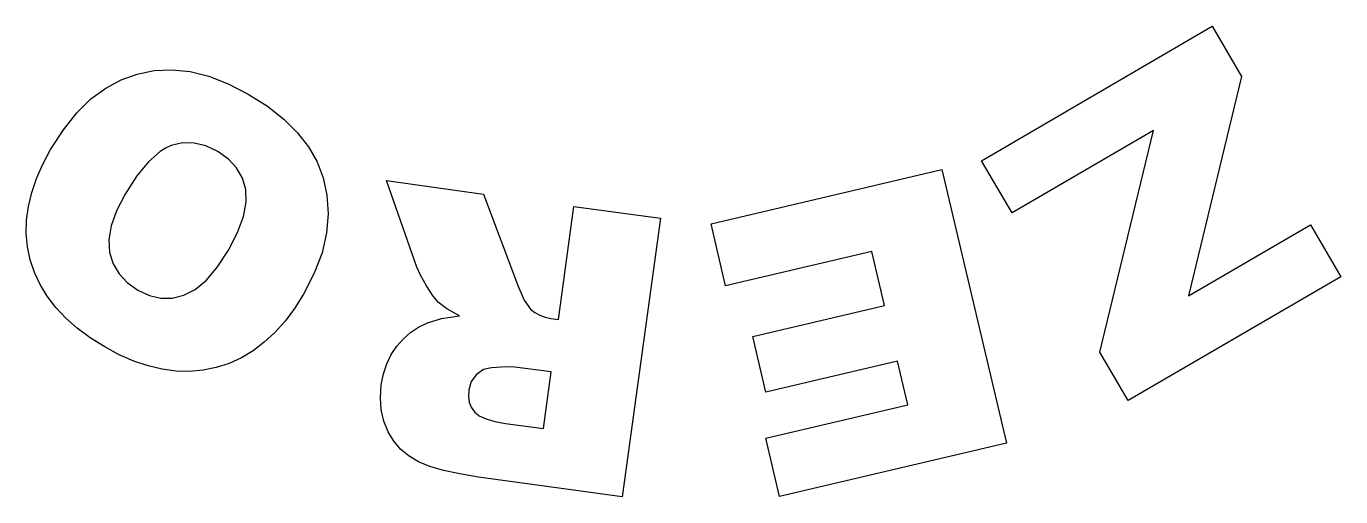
# Model space of a CAD drawing. Extents: x -48.7 to -37, y 93.6 to 97.7.
import ezdxf

# ---------------------------------------------------------------- set-up
doc = ezdxf.new("R2010")
doc.units = 0
doc.layers.add('LAYER_1', color=18, linetype='CONTINUOUS')

msp = doc.modelspace()

# ---------------------------------------------------------------- linework, layer by layer
at = {"layer": 'LAYER_1'}
for points in [[(-36.991, 95.511), (-38.879, 94.41), (-39.131, 94.841), (-38.656, 96.812), (-39.912, 96.079), (-40.183, 96.543), (-38.134, 97.739), (-37.873, 97.291), (-38.343, 95.341), (-37.26, 95.972)], [(-46.211, 95.355), (-46.291, 95.229), (-46.375, 95.116), (-46.465, 95.016), (-46.559, 94.928), (-46.658, 94.853), (-46.763, 94.79), (-46.872, 94.741), (-46.986, 94.704), (-47.104, 94.68), (-47.223, 94.669), (-47.344, 94.672), (-47.467, 94.688), (-47.592, 94.718), (-47.719, 94.761), (-47.848, 94.818), (-47.978, 94.888), (-48.107, 94.969), (-48.222, 95.054), (-48.324, 95.144), (-48.413, 95.238), (-48.49, 95.337), (-48.553, 95.441), (-48.603, 95.549), (-48.64, 95.662), (-48.664, 95.778), (-48.675, 95.895), (-48.672, 96.015), (-48.656, 96.137), (-48.627, 96.26), (-48.584, 96.386), (-48.528, 96.513), (-48.459, 96.643), (-48.345, 96.819), (-48.226, 96.969), (-48.101, 97.092), (-47.969, 97.189), (-47.832, 97.262), (-47.688, 97.314), (-47.538, 97.344), (-47.381, 97.352), (-47.219, 97.336), (-47.052, 97.295), (-46.879, 97.228), (-46.702, 97.136), (-46.532, 97.027), (-46.385, 96.912), (-46.263, 96.792), (-46.165, 96.667), (-46.09, 96.534), (-46.036, 96.39), (-46.004, 96.237), (-45.992, 96.072), (-46.005, 95.901), (-46.046, 95.724), (-46.115, 95.542)], [(-46.877, 95.747), (-46.796, 95.904), (-46.743, 96.046), (-46.719, 96.174), (-46.724, 96.288), (-46.754, 96.389), (-46.805, 96.479), (-46.877, 96.557), (-46.971, 96.624), (-47.078, 96.674), (-47.182, 96.7), (-47.285, 96.702), (-47.386, 96.678), (-47.436, 96.656), (-47.486, 96.624), (-47.588, 96.534), (-47.692, 96.408), (-47.797, 96.245), (-47.872, 96.098), (-47.92, 95.963), (-47.94, 95.839), (-47.934, 95.727), (-47.903, 95.627), (-47.85, 95.537), (-47.777, 95.459), (-47.682, 95.392), (-47.581, 95.345), (-47.479, 95.322), (-47.377, 95.322), (-47.275, 95.346), (-47.173, 95.398), (-47.072, 95.482), (-46.974, 95.599)], [(-39.963, 94.03), (-41.979, 93.556), (-42.101, 94.076), (-40.839, 94.372), (-40.93, 94.759), (-42.101, 94.484), (-42.217, 94.98), (-41.047, 95.255), (-41.16, 95.735), (-42.458, 95.43), (-42.587, 95.981), (-40.535, 96.464)], [(-43.038, 96.031), (-43.378, 93.555), (-44.654, 93.73), (-44.82, 93.757), (-44.965, 93.788), (-45.087, 93.824), (-45.188, 93.865), (-45.272, 93.914), (-45.345, 93.975), (-45.408, 94.048), (-45.459, 94.132), (-45.498, 94.226), (-45.52, 94.327), (-45.527, 94.435), (-45.519, 94.549), (-45.5, 94.648), (-45.471, 94.738), (-45.431, 94.82), (-45.382, 94.893), (-45.324, 94.957), (-45.259, 95.014), (-45.187, 95.062), (-45.107, 95.102), (-44.984, 95.14), (-44.825, 95.163), (-44.937, 95.225), (-45.012, 95.282), (-45.057, 95.337), (-45.116, 95.429), (-45.171, 95.526), (-45.202, 95.597), (-45.474, 96.366), (-44.61, 96.247), (-44.304, 95.434), (-44.248, 95.303), (-44.192, 95.224), (-44.153, 95.193), (-44.11, 95.169), (-44.063, 95.152), (-44.012, 95.141), (-43.945, 95.132), (-43.807, 96.137)], [(-44.009, 94.664), (-44.332, 94.708), (-44.41, 94.71), (-44.539, 94.702), (-44.612, 94.685), (-44.674, 94.642), (-44.719, 94.579), (-44.742, 94.505), (-44.745, 94.447), (-44.738, 94.396), (-44.72, 94.35), (-44.691, 94.31), (-44.649, 94.275), (-44.588, 94.247), (-44.51, 94.224), (-44.415, 94.207), (-44.078, 94.16)]]:
    msp.add_lwpolyline(points, close=True, dxfattribs=at)

doc.saveas('drawing.dxf')
